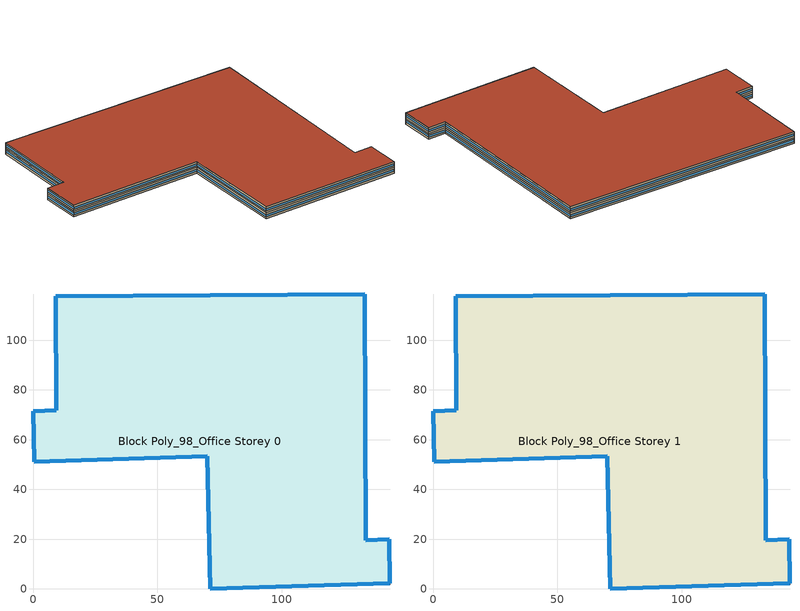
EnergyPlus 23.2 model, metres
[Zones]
Block Poly_98_Office Storey 0
 floor ground (HSCWZ_Public&Industrial_1995_FloorGround): 133.34,118.51 133.73,19.6 143.09,19.89 143.47,2.25 71.14,0 70,53.35 0.43,51.05 0,71.35 9.27,71.75 9.16,117.66 z0
 wall outside (HSCWZ_Public&Industrial_1995_ExtWall): 71.14,0 143.47,2.25 143.09,19.89 133.73,19.6 133.34,118.51 9.16,117.66 9.27,71.75 0,71.35 0.43,51.05 70,53.35 71.14,0 z0:3
 window (HSCWZ_Public&Industrial_1995_Win): 71.17,0 143.44,2.25 / 143.47,2.26 143.09,19.88 / 143.09,19.89 133.73,19.6 / 133.73,19.65 133.34,118.46 / 133.28,118.51 9.22,117.66 / 9.16,117.64 9.27,71.78 / 9.27,71.75 0,71.35 / 0,71.34 0.43,51.06 / 0.47,51.05 69.97,53.35 / 70,53.33 71.13,0.03 z0.98:2.02
Block Poly_98_Office Storey 1
 floor to Block Poly_98_Office Storey 0 (HSCWZ_Public&Industrial_1995_FloorSlab): 133.34,118.51 133.73,19.6 143.09,19.89 143.47,2.25 71.14,0 70,53.35 0.43,51.05 0,71.35 9.27,71.75 9.16,117.66 z3
 wall outside (HSCWZ_Public&Industrial_1995_ExtWall): 71.14,0 143.47,2.25 143.09,19.89 133.73,19.6 133.34,118.51 9.16,117.66 9.27,71.75 0,71.35 0.43,51.05 70,53.35 71.14,0 z3:6
 window (HSCWZ_Public&Industrial_1995_Win): 71.17,0 143.44,2.25 / 143.47,2.26 143.09,19.88 / 143.09,19.89 133.73,19.6 / 133.73,19.65 133.34,118.46 / 133.28,118.51 9.22,117.66 / 9.16,117.64 9.27,71.78 / 9.27,71.75 0,71.35 / 0,71.34 0.43,51.06 / 0.47,51.05 69.97,53.35 / 70,53.33 71.13,0.03 z3.98:5.03
 roof outside (HSCWZ_Public&Industrial_1995_Roof): 143.47,2.25 143.09,19.89 133.73,19.6 133.34,118.51 9.16,117.66 9.27,71.75 0,71.35 0.43,51.05 70,53.35 71.14,0 z6
[BUILDING]
shang4hai3shi4_Office_4_9_1995: North Axis=0; Terrain=City; Loads Convergence Tolerance Value=0.04; Temperature Convergence Tolerance Value=0.4; Solar Distribution=FullExterior; Maximum Number of Warmup Days=25; Minimum Number of Warmup Days=1
[MATERIAL] Thermal Absorptance=0.9; Solar Absorptance=0.7; Visible Absorptance=0.7
Name | Roughness | Thickness | Conductivity | Density | Specific Heat
Concrete | MediumRough | 0.1 | 1.7 | 2240 | 900
Brick | MediumRough | 0.1 | 0.72 | 1920 | 840
Tile | Smooth | 0.02 | 1.3 | 2200 | 900
Gypsum | Smooth | 0.015 | 0.16 | 800 | 1090
AsphaltFelt | Smooth | 0.01 | 0.2 | 960 | 1000
Insulation 0.011 | Rough | 0.011 | 0.04 | 40 | 1500
Insulation 0.021 | Rough | 0.021 | 0.04 | 40 | 1500
Insulation 0.022 | Rough | 0.022 | 0.04 | 40 | 1500
Insulation 0.043 | Rough | 0.043 | 0.04 | 40 | 1500
[WINDOWMATERIAL:SIMPLEGLAZINGSYSTEM]
HSCWZ_Public&Industrial_1995_Win_material: UFactor=4.5; Solar Heat Gain Coefficient=0.6025
[CONSTRUCTION]
HSCWZ_Public&Industrial_1995_FloorSlab: Tile, Concrete, Insulation 0.021, Concrete, Tile
HSCWZ_Public&Industrial_1995_FloorGround: Tile, Concrete, Gypsum, Insulation 0.043
HSCWZ_Public&Industrial_1995_Win: HSCWZ_Public&Industrial_1995_Win_material
HSCWZ_Public&Industrial_1995_Roof: AsphaltFelt, Concrete, Insulation 0.022
HSCWZ_Public&Industrial_1995_ExtWall: Brick, Concrete, Insulation 0.011
[ZONE] Type=1; Multiplier=1; Ceiling Height=autocalculate; Volume=autocalculate; Floor Area=autocalculate; Part of Total Floor Area=Yes
Block Poly_98_Office Storey 0; Block Poly_98_Office Storey 1
[PEOPLE] Number of People Schedule=People_Schedule; Number of People Calculation Method=Area/Person; Floor Area per Person=17; Fraction Radiant=0.3; Sensible Heat Fraction=autocalculate; Activity Level Schedule=CN_GenericActivityLevel; Carbon Dioxide Generation Rate=3.82e-08; Enable ASHRAE 55 Comfort Warnings=No; Mean Radiant Temperature Calculation Type=ZoneAveraged; Clothing Insulation Calculation Method=ClothingInsulationSchedule; Cold Stress Temperature Threshold=15.56; Heat Stress Temperature Threshold=30
Name | Zone or ZoneList or Space or SpaceList
People_Block Poly_98_Office Storey 0 | Block Poly_98_Office Storey 0
People_Block Poly_98_Office Storey 1 | Block Poly_98_Office Storey 1
[LIGHTS] Schedule=Lights_Schedule; Design Level Calculation Method=Watts/Area; Watts per Zone Floor Area=11; Return Air Fraction=0; Fraction Radiant=0; Fraction Visible=0; Fraction Replaceable=1; EndUse Subcategory=General; Return Air Fraction Calculated from Plenum Temperature=No; Return Air Fraction Function of Plenum Temperature Coefficient 1=0; Return Air Fraction Function of Plenum Temperature Coefficient 2=0
Name | Zone or ZoneList or Space or SpaceList
Lights_Block Poly_98_Office Storey 0 | Block Poly_98_Office Storey 0
Lights_Block Poly_98_Office Storey 1 | Block Poly_98_Office Storey 1
[ELECTRICEQUIPMENT] Schedule=ElectricEquipment_Schedule; Design Level Calculation Method=Watts/Area; Watts per Zone Floor Area=10; Fraction Latent=0; Fraction Radiant=0; Fraction Lost=0; EndUse Subcategory=General
Name | Zone or ZoneList or Space or SpaceList
ElectricEquipment_Block Poly_98_Office Storey 0 | Block Poly_98_Office Storey 0
ElectricEquipment_Block Poly_98_Office Storey 1 | Block Poly_98_Office Storey 1
[ZONEINFILTRATION:DESIGNFLOWRATE] Schedule=AirEx_ConditionedTime_Schedule; Design Flow Rate Calculation Method=AirChanges/Hour; Air Changes per Hour=1; Constant Term Coefficient=1; Temperature Term Coefficient=0; Velocity Term Coefficient=0; Velocity Squared Term Coefficient=0
Name | Zone or ZoneList or Space or SpaceList
Infil 1 | Block Poly_98_Office Storey 0
Infil 2 | Block Poly_98_Office Storey 1
[HVACTEMPLATE:THERMOSTAT]
HVACTemp: Heating Setpoint Schedule=Heating_SP_Schedule; Cooling Setpoint Schedule=Cooling_SP_Schedule
[HVACTEMPLATE:ZONE:IDEALLOADSAIRSYSTEM] Template Thermostat=HVACTemp; System Availability Schedule=HVAC_ConditionedTime_Schedule; Maximum Heating Supply Air Temperature=50; Minimum Cooling Supply Air Temperature=13; Maximum Heating Supply Air Humidity Ratio=0.0156; Minimum Cooling Supply Air Humidity Ratio=0.0077; Heating Limit=NoLimit; Cooling Limit=NoLimit; Heating Availability Schedule=Heating_Period_Schedule; Cooling Availability Schedule=Cooling_Period_Schedule; Dehumidification Control Type=ConstantSensibleHeatRatio; Cooling Sensible Heat Ratio=0.7; Dehumidification Setpoint=60; Humidification Control Type=None; Humidification Setpoint=30; Outdoor Air Method=None; Outdoor Air Flow Rate per Person=0.00944; Outdoor Air Flow Rate per Zone Floor Area=0; Outdoor Air Flow Rate per Zone=0; Demand Controlled Ventilation Type=None; Outdoor Air Economizer Type=NoEconomizer; Heat Recovery Type=None; Sensible Heat Recovery Effectiveness=0.7; Latent Heat Recovery Effectiveness=0.65
Block Poly_98_Office Storey 0; Block Poly_98_Office Storey 1
[SCHEDULE:COMPACT]
People_Schedule; Lights_Schedule: Through: 12/31, For: Weekdays, Until: 07:00, 0, Until: 08:00, 0.1, Until: 09:00, 0.5, Until: 12:00, 0.95, Until: 14:00, 0.8, Until: 18:00, 0.95, Until: 20:00, 0.3, Until: 24:00, 0, For: AllOtherDays, Until: 24:00, 0
ElectricEquipment_Schedule: Through: 12/31, For: Weekdays, Until: 07:00, 0, Until: 08:00, 0.1, Until: 09:00, 0.5, Until: 12:00, 0.95, Until: 14:00, 0.5, Until: 18:00, 0.95, Until: 20:00, 0.3, Until: 24:00, 0, For: AllOtherDays, Until: 24:00, 0
Heating_SP_Schedule: Through: 12/31, For: Weekdays, Until: 06:00, 5, Until: 07:00, 16, Until: 18:00, 20, Until: 19:00, 20, Until: 20:00, 18, Until: 21:00, 16, Until: 24:00, 5, For: AllOtherDays, Until: 24:00, 5
Cooling_SP_Schedule: Through: 12/31, For: Weekdays, Until: 08:00, 37, Until: 09:00, 28, Until: 17:00, 28, Until: 24:00, 37, For: AllOtherDays, Until: 24:00, 37
Heating_Period_Schedule: Through: 04/15, For: AllDays, Until: 24:00, 1, Through: 11/01, For: AllDays, Until: 24:00, 0, Through: 12/31, For: AllDays, Until: 24:00, 1
Cooling_Period_Schedule: Through: 04/15, For: AllDays, Until: 24:00, 0, Through: 10/31, For: AllDays, Until: 24:00, 1, Through: 12/31, For: AllDays, Until: 24:00, 0
HVAC_ConditionedTime_Schedule: Through: 12/31, For: Weekdays, Until: 08:00, 0, Until: 18:00, 1, Until: 24:00, 0, For: AllOtherDays, Until: 24:00, 0
AirEx_ConditionedTime_Schedule: Through: 12/31, For: Weekdays, Until: 07:00, 0, Until: 20:00, 1.5, Until: 24:00, 0, For: AllOtherDays, Until: 24:00, 0
CN_GenericActivityLevel: Through: 12/31, For: Weekdays, Until: 08:00, 80, Until: 18:00, 120, Until: 24:00, 80, For: AllOtherDays, Until: 24:00, 80
